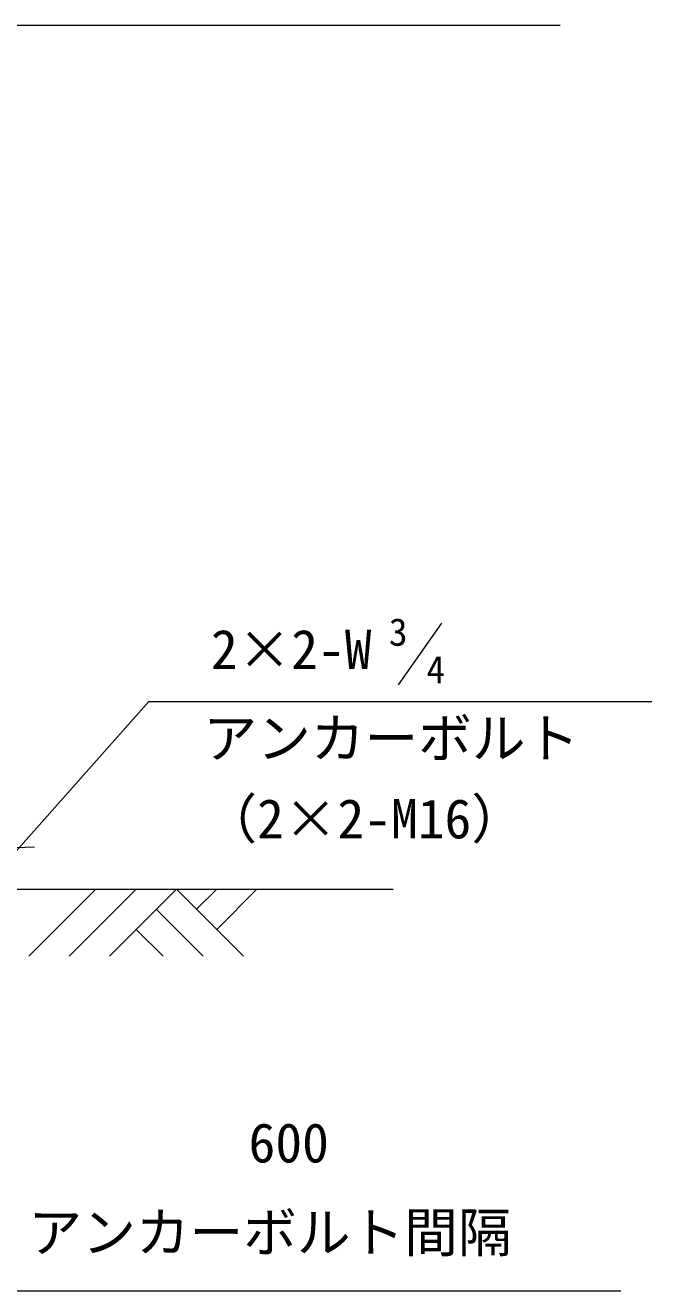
# Model space of a CAD drawing. Units: millimetres, scale not verified. Extents: x -7202 to 7173, y -9671 to 10206.
# Drawn here: x 5306 to 7173, y -1050 to 2719 of the extents above; entities that cross this region are included whole.
import ezdxf
from ezdxf.enums import TextEntityAlignment as Align

# ---------------------------------------------------------------- set-up
doc = ezdxf.new("R2010")
doc.units = ezdxf.units.MM
doc.header["$LTSCALE"] = 20
doc.linetypes.add('DOUBLE_CHAIN2', pattern=[12.8, 9, -1, 0.6, -0.6, 0.6, -1])
for name, color, linetype, lineweight in [('0-5_05 寸法', 3, 'Continuous', 18), ('0-8_13 常用二点鎖線', 3, 'DOUBLE_CHAIN2', 18), ('0-E_80 躯体A', 1, 'Continuous', 18)]:
    doc.layers.add(name, color=color, linetype=linetype, lineweight=lineweight)
doc.styles.add('ＭＳ ゴシック', font='')
doc.styles.get('ＭＳ ゴシック').set_extended_font_data('MS Gothic')

msp = doc.modelspace()

# ---------------------------------------------------------------- linework, layer by layer
at = {"layer": '0-5_05 寸法', "color": 7}
for p, q in [((5241.23, 2719.45), (6899.89, 2719.45)), ((6418.45, 754.99), (6546.93, 938.48)), ((5190.93, 161.09), (5673.81, 705.2)), ((5673.81, 705.2), (7172.81, 705.2)), ((5075.23, -1049.59), (7080.56, -1049.59))]:
    msp.add_line(p, q, dxfattribs=at)
at = {"layer": '0-8_13 常用二点鎖線'}
msp.add_line((5172.03, 267.04), (5332.97, 272.26), dxfattribs=at)
at = {"layer": '0-E_80 躯体A'}
for p, q in [((3318.7, 146.42), (6402.44, 146.42)), ((5316.25, -53.58), (5516.25, 146.42)), ((5436.25, -53.58), (5636.25, 146.42)), ((5556.25, -53.58), (5756.25, 146.42)), ((5956.25, -53.58), (5756.25, 146.42)), ((5816.25, 86.42), (5876.25, 146.42)), ((5876.25, 26.42), (5996.25, 146.42)), ((5836.25, -53.58), (5696.25, 86.42)), ((5716.25, -53.58), (5636.25, 26.42))]:
    msp.add_line(p, q, dxfattribs=at)

# ---------------------------------------------------------------- texts
at = {"layer": '0-5_05 寸法', "color": 7, "style": 'ＭＳ ゴシック'}
for s, height, p in [('3', 82.11, (6389.36, 846.73)), ('2×2-W', 117.3, (5859.06, 766.73)), ('4', 82.11, (6501.36, 734.73)), ('アンカーボルト', 117.3, (5836.7, 502.33)), ('（2×2-M16）', 117.3, (5836.7, 262.33)), ('600', 117.3, (5971.23, -702.92)), ('アンカーボルト間隔', 117.3, (5315.23, -969.59))]:
    msp.add_text(s, height=height, dxfattribs=at).set_placement(p, align=Align.BOTTOM_LEFT)

doc.saveas('drawing.dxf')
